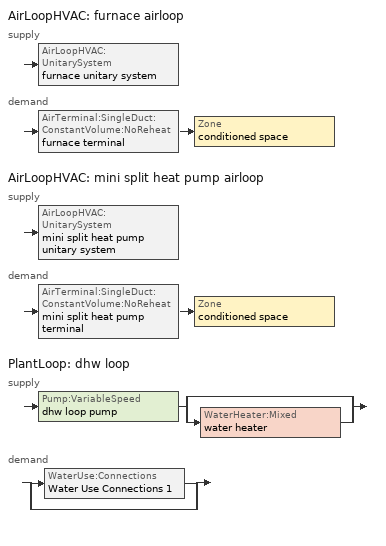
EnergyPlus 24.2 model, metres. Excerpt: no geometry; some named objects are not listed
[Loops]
AirLoopHVAC 'furnace airloop'
 supply: AirLoopHVAC:UnitarySystem 'furnace unitary system'
 demand: AirTerminal:SingleDuct:ConstantVolume:NoReheat 'furnace terminal' > Zone 'conditioned space'
AirLoopHVAC 'mini split heat pump airloop'
 supply: AirLoopHVAC:UnitarySystem 'mini split heat pump unitary system'
 demand: AirTerminal:SingleDuct:ConstantVolume:NoReheat 'mini split heat pump terminal' > Zone 'conditioned space'
PlantLoop 'dhw loop'
 supply: Pump:VariableSpeed 'dhw loop pump' > split
  | bypass
  | WaterHeater:Mixed 'water heater'
 demand: split
  | WaterUse:Connections 'Water Use Connections 1'
  | bypass
[ZoneControl:Thermostat]
conditioned space Thermostat: Zone or ZoneList=conditioned space; Control Type Schedule=conditioned space Thermostat Schedule; Control 1=conditioned space temperature setpoint; Temperature Difference Between Cutout And Setpoint {deltaC}=0
[ThermostatSetpoint:DualSetpoint]
conditioned space temperature setpoint: Heating Setpoint Temperature Schedule=heating setpoint; Cooling Setpoint Temperature Schedule=cooling setpoint
[AirTerminal:SingleDuct:ConstantVolume:NoReheat] Availability Schedule=Always On Discrete
Name | Maximum Air Flow Rate {m3/s}
furnace terminal | 0.420033
mini split heat pump terminal | 0.440327
[Zone equipment]
conditioned space: furnace terminal, mini split heat pump terminal
[AirLoopHVAC] Design Return Air Flow Fraction of Supply Air Flow=1
Name | Design Supply Air Flow Rate {m3/s}
furnace airloop | 0.420033
mini split heat pump airloop | 0.440327
[Sizing:System] Type of Load to Size On=Sensible; Design Outdoor Air Flow Rate {m3/s}=Autosize; Central Heating Maximum System Air Flow Ratio=0.3; Preheat Design Temperature {C}=7; Preheat Design Humidity Ratio {kgWater/kgDryAir}=0.008; Precool Design Temperature {C}=12.8; Precool Design Humidity Ratio {kgWater/kgDryAir}=0.008; Central Cooling Design Supply Air Temperature {C}=12.8; Central Heating Design Supply Air Temperature {C}=16.7; Type of Zone Sum to Use=NonCoincident; 100% Outdoor Air in Cooling=Yes; 100% Outdoor Air in Heating=Yes; Central Cooling Design Supply Air Humidity Ratio {kgWater/kgDryAir}=0.0085; Central Heating Design Supply Air Humidity Ratio {kgWater/kgDryAir}=0.008; Cooling Supply Air Flow Rate Method=DesignDay; Cooling Supply Air Flow Rate {m3/s}=0; Cooling Supply Air Flow Rate Per Floor Area {m3/s-m2}=0.00996765; Cooling Fraction of Autosized Cooling Supply Air Flow Rate=1; Cooling Supply Air Flow Rate Per Unit Cooling Capacity {m3/s-W}=3.94755e-05; Heating Supply Air Flow Rate Method=DesignDay; Heating Supply Air Flow Rate {m3/s}=0; Heating Supply Air Flow Rate Per Floor Area {m3/s-m2}=0.00996765; Heating Fraction of Autosized Heating Supply Air Flow Rate=1; Heating Fraction of Autosized Cooling Supply Air Flow Rate=1; Heating Supply Air Flow Rate Per Unit Heating Capacity {m3/s-W}=3.15882e-05; System Outdoor Air Method=ZoneSum; Zone Maximum Outdoor Air Fraction=1; Cooling Design Capacity Method=CoolingDesignCapacity; Cooling Design Capacity {W}=Autosize; Cooling Design Capacity Per Floor Area {W/m2}=234.7; Fraction of Autosized Cooling Design Capacity=1; Heating Design Capacity Method=HeatingDesignCapacity; Heating Design Capacity {W}=Autosize; Heating Design Capacity Per Floor Area {W/m2}=157; Fraction of Autosized Heating Design Capacity=1; Central Cooling Capacity Control Method=OnOff; Occupant Diversity=Autosize
furnace airloop; mini split heat pump airloop
[AvailabilityManager:Scheduled] Schedule=Always On Discrete
furnace airloop Availability Manager; mini split heat pump airloop Availability Manager
[AirLoopHVAC:UnitarySystem] Control Type=Load; Controlling Zone or Thermostat Location=conditioned space; Dehumidification Control Type=None; Availability Schedule=Always On Discrete; Fan Placement=BlowThrough; DX Heating Coil Sizing Ratio=1; Use DOAS DX Cooling Coil=No; Minimum Supply Air Temperature {C}=2; Latent Load Control=SensibleOnlyLoadControl; Heating Supply Air Flow Rate Method=SupplyAirFlowRate; No Load Supply Air Flow Rate Method=SupplyAirFlowRate; No Load Supply Air Flow Rate {m3/s}=0; No Load Supply Air Flow Rate Control Set To Low Speed=Yes; Maximum Supply Air Temperature {C}=48.8889; Maximum Outdoor Dry-Bulb Temperature for Supplemental Heater Operation {C}=21; Ancillary On-Cycle Electric Power {W}=0; Ancillary Off-Cycle Electric Power {W}=0
Name | Supply Fan | Supply Air Fan Operating Mode Schedule | Heating Coil | Cooling Supply Air Flow Rate Method | Heating Supply Air Flow Rate {m3/s} | Cooling Coil | Cooling Supply Air Flow Rate {m3/s} | Design Specification Multispeed Object
furnace unitary system | furnace supply fan | furnace auto fan schedule | furnace htg coil | None | 0.420033
mini split heat pump unitary system | mini split heat pump supply fan | mini split heat pump auto fan schedule | mini split heat pump htg coil | SupplyAirFlowRate | 0.440327 | mini split heat pump clg coil | 0.440327 | Unitary System Performance Multispeed 1
[Fan:SystemModel] Availability Schedule=Always On Discrete; Speed Control Method=Discrete; Electric Power Minimum Flow Rate Fraction=0.2; Design Pressure Rise {Pa}=500; Motor Efficiency=1; Motor In Air Stream Fraction=1; Design Electric Power Consumption {W}=Autosize; Design Power Sizing Method=PowerPerFlow; Electric Power Per Unit Flow Rate Per Unit Pressure {W/((m3/s)-Pa)}=1.66667; Fan Total Efficiency=0.7; Motor Loss Radiative Fraction=0
Name | Design Maximum Air Flow Rate {m3/s} | Electric Power Per Unit Flow Rate {W/(m3/s)} | Number of Speeds | Speed Flow Fraction 1 | Speed Electric Power Fraction 1 | Speed Flow Fraction 2 | Speed Electric Power Fraction 2 | Speed Flow Fraction 3 | Speed Electric Power Fraction 3 | Speed Flow Fraction 4 | Speed Electric Power Fraction 4
furnace supply fan | 0.420033 | 1059.44 | 1 | 1 | 1
mini split heat pump supply fan | 0.542275 | 148.322 | 4 | 0.20706 | 0.00888 | 0.252 | 0.016 | 0.812 | 0.53539 | 1 | 1
[Coil:Heating:Fuel]
furnace htg coil: Availability Schedule=Always On Discrete; Fuel Type=OtherFuel1; Burner Efficiency=0.5; Nominal Capacity {W}=14137.7; On Cycle Parasitic Electric Load {W}=0; Off Cycle Parasitic Fuel Load {W}=0
[Coil:Heating:DX:MultiSpeed]
mini split heat pump htg coil: Availability Schedule=Always On Discrete; Minimum Outdoor Dry-Bulb Temperature for Compressor Operation {C}=-15; Crankcase Heater Capacity {W}=50; Maximum Outdoor Dry-Bulb Temperature for Crankcase Heater Operation {C}=10; Defrost Energy Input Ratio Function of Temperature Curve=Defrosteir; Maximum Outdoor Dry-Bulb Temperature for Defrost Operation {C}=4.44444; Defrost Strategy=ReverseCycle; Defrost Control=Timed; Defrost Time Period Fraction=0.058333; Resistive Defrost Heater Capacity {W}=AutoSize; Apply Part Load Fraction to Speeds Greater than 1=No; Fuel Type=Electricity; Region number for Calculating HSPF=4; Number of Speeds=2; Speed Gross Rated Heating Capacity 1 {W}=2543.54; Speed Gross Rated Heating COP 1 {W/W}=4.35166; Speed Rated Air Flow Rate 1 {m3/s}=0.136602; Speed Rated Supply Air Fan Power Per Volume Flow Rate 2017 1 {W/(m3/s)}=773.3; Speed Rated Supply Air Fan Power Per Volume Flow Rate 2023 1 {W/(m3/s)}=934.4; Speed Heating Capacity Function of Temperature Curve Name 1=Heat-CAP-fT1; Speed Heating Capacity Function of Flow Fraction Curve Name 1=Heat-CAP-fFF1; Speed Energy Input Ratio Function of Temperature Curve Name 1=Heat-EIR-fT1; Speed Energy Input Ratio Function of Flow Fraction Curve Name 1=Heat-EIR-fFF1; Speed Part Load Fraction Correlation Curve Name 1=Heat-PLF-fPLR1; Speed Rated Waste Heat Fraction of Power Input 1=0.2; Speed Waste Heat Function of Temperature Curve Name 1=ConstantBiquadratic 1; Speed Gross Rated Heating Capacity 2 {W}=10018.1; Speed Gross Rated Heating COP 2 {W/W}=3.02822; Speed Rated Air Flow Rate 2 {m3/s}=0.542073; Speed Rated Supply Air Fan Power Per Volume Flow Rate 2017 2 {W/(m3/s)}=773.3; Speed Rated Supply Air Fan Power Per Volume Flow Rate 2023 2 {W/(m3/s)}=934.4; Speed Heating Capacity Function of Temperature Curve Name 2=Heat-CAP-fT2; Speed Heating Capacity Function of Flow Fraction Curve Name 2=Heat-CAP-fFF2; Speed Energy Input Ratio Function of Temperature Curve Name 2=Heat-EIR-fT2; Speed Energy Input Ratio Function of Flow Fraction Curve Name 2=Heat-EIR-fFF2; Speed Part Load Fraction Correlation Curve Name 2=Heat-PLF-fPLR2; Speed Rated Waste Heat Fraction of Power Input 2=0.2; Speed Waste Heat Function of Temperature Curve Name 2=ConstantBiquadratic 1
[Coil:Cooling:DX:MultiSpeed]
mini split heat pump clg coil: Availability Schedule=Always On Discrete; Condenser Type=AirCooled; Minimum Outdoor Dry-Bulb Temperature for Compressor Operation {C}=-25; Apply Part Load Fraction to Speeds Greater than 1=No; Apply Latent Degradation to Speeds Greater than 1=No; Crankcase Heater Capacity {W}=50; Maximum Outdoor Dry-Bulb Temperature for Crankcase Heater Operation {C}=10; Basin Heater Capacity {W/K}=0; Basin Heater Setpoint Temperature {C}=2; Fuel Type=Electricity; Number of Speeds=2; Speed Gross Rated Total Cooling Capacity 1 {W}=2091.72; Speed Gross Rated Sensible Heat Ratio 1=0.806404; Speed Gross Rated Cooling COP 1 {W/W}=4.0599; Speed Rated Air Flow Rate 1 {m3/s}=0.112242; Speed Rated Evaporator Fan Power Per Volume Flow Rate 2017 1 {W/(m3/s)}=773.3; Speed Rated Evaporator Fan Power Per Volume Flow Rate 2023 1 {W/(m3/s)}=934.4; Speed Total Cooling Capacity Function of Temperature Curve Name 1=Cool-CAP-fT1; Speed Total Cooling Capacity Function of Flow Fraction Curve Name 1=Cool-CAP-fFF1; Speed Energy Input Ratio Function of Temperature Curve Name 1=Cool-EIR-fT1; Speed Energy Input Ratio Function of Flow Fraction Curve Name 1=Cool-EIR-fFF1; Speed Part Load Fraction Correlation Curve Name 1=Cool-PLF-fPLR1; Speed Nominal Time for Condensate Removal to Begin 1 {s}=1000; Speed Ratio of Initial Moisture Evaporation Rate and Steady State Latent Capacity 1=1.5; Speed Maximum Cycling Rate 1 {cycles/hr}=3; Speed Latent Capacity Time Constant 1 {s}=45; Speed Rated Waste Heat Fraction of Power Input 1=0.2; Speed Waste Heat Function of Temperature Curve Name 1=ConstantBiquadratic; Speed Evaporative Condenser Effectiveness 1=0.9; Speed Evaporative Condenser Air Flow Rate 1 {m3/s}=AutoSize; Speed Rated Evaporative Condenser Pump Power Consumption 1 {W}=AutoSize; Speed Gross Rated Total Cooling Capacity 2 {W}=8243.06; Speed Gross Rated Sensible Heat Ratio 2=0.759942; Speed Gross Rated Cooling COP 2 {W/W}=3.02821; Speed Rated Air Flow Rate 2 {m3/s}=0.440163; Speed Rated Evaporator Fan Power Per Volume Flow Rate 2017 2 {W/(m3/s)}=773.3; Speed Rated Evaporator Fan Power Per Volume Flow Rate 2023 2 {W/(m3/s)}=934.4; Speed Total Cooling Capacity Function of Temperature Curve Name 2=Cool-CAP-fT2; Speed Total Cooling Capacity Function of Flow Fraction Curve Name 2=Cool-CAP-fFF2; Speed Energy Input Ratio Function of Temperature Curve Name 2=Cool-EIR-fT2; Speed Energy Input Ratio Function of Flow Fraction Curve Name 2=Cool-EIR-fFF2; Speed Part Load Fraction Correlation Curve Name 2=Cool-PLF-fPLR2; Speed Nominal Time for Condensate Removal to Begin 2 {s}=1000; Speed Ratio of Initial Moisture Evaporation Rate and Steady State Latent Capacity 2=1.5; Speed Maximum Cycling Rate 2 {cycles/hr}=3; Speed Latent Capacity Time Constant 2 {s}=45; Speed Rated Waste Heat Fraction of Power Input 2=0.2; Speed Waste Heat Function of Temperature Curve Name 2=ConstantBiquadratic; Speed Evaporative Condenser Effectiveness 2=0.9; Speed Evaporative Condenser Air Flow Rate 2 {m3/s}=AutoSize; Speed Rated Evaporative Condenser Pump Power Consumption 2 {W}=AutoSize
[UnitarySystemPerformance:Multispeed]
Unitary System Performance Multispeed 1: Number of Speeds for Heating=2; Number of Speeds for Cooling=2; Single Mode Operation=No; No Load Supply Air Flow Rate Ratio=1; Heating Speed Supply Air Flow Ratio 1=0.310345; Cooling Speed Supply Air Flow Ratio 1=0.255; Heating Speed Supply Air Flow Ratio 2=1.23153; Cooling Speed Supply Air Flow Ratio 2=1
[PlantLoop]
dhw loop: Fluid Type=Water; Plant Equipment Operation Scheme=dhw loop Operation Schemes; Maximum Loop Temperature {C}=100; Minimum Loop Temperature {C}=0; Maximum Loop Flow Rate {m3/s}=0.01; Minimum Loop Flow Rate {m3/s}=0; Plant Loop Volume {m3}=0.003; Load Distribution Scheme=Optimal; Plant Loop Demand Calculation Scheme=SingleSetpoint; Common Pipe Simulation=None
[Sizing:Plant]
dhw loop: Loop Type=Heating; Design Loop Exit Temperature {C}=56; Loop Design Temperature Difference {deltaC}=5.55556; Sizing Option=NonCoincident; Zone Timesteps in Averaging Window=1; Coincident Sizing Factor Mode=None
[Pump:VariableSpeed]
dhw loop pump: Design Maximum Flow Rate {m3/s}=0.01; Design Pump Head {Pa}=1; Design Power Consumption {W}=0; Motor Efficiency=0.85; Fraction of Motor Inefficiencies to Fluid Stream=0; Coefficient 1 of the Part Load Performance Curve=0; Coefficient 2 of the Part Load Performance Curve=1; Coefficient 3 of the Part Load Performance Curve=0; Coefficient 4 of the Part Load Performance Curve=0; Design Minimum Flow Rate {m3/s}=0; Pump Control Type=Intermittent; Skin Loss Radiative Fraction=0.5; Design Power Sizing Method=PowerPerFlowPerPressure; Design Electric Power per Unit Flow Rate {W/(m3/s)}=348701.1; Design Shaft Power per Unit Flow Rate per Unit Head {W/((m3/s)-Pa)}=1.28205; Design Minimum Flow Rate Fraction=0
[WaterHeater:Mixed]
water heater: Tank Volume {m3}=0.255856; Setpoint Temperature Schedule=water heater setpoint; Deadband Temperature Difference {deltaC}=2; Maximum Temperature Limit {C}=99; Heater Control Type=Cycle; Heater Maximum Capacity {W}=5500.06; Heater Minimum Capacity {W}=0; Heater Ignition Minimum Flow Rate {m3/s}=0; Heater Ignition Delay {s}=0; Heater Fuel Type=Electricity; Heater Thermal Efficiency=1; Off Cycle Parasitic Fuel Consumption Rate {W}=0; Off Cycle Parasitic Fuel Type=Electricity; Off Cycle Parasitic Heat Fraction to Tank=0; On Cycle Parasitic Fuel Consumption Rate {W}=0; On Cycle Parasitic Fuel Type=Electricity; On Cycle Parasitic Heat Fraction to Tank=0; Ambient Temperature Indicator=Zone; Ambient Temperature Zone=conditioned space; Off Cycle Loss Coefficient to Ambient Temperature {W/K}=2.93714; Off Cycle Loss Fraction to Zone=1; On Cycle Loss Coefficient to Ambient Temperature {W/K}=2.93714; On Cycle Loss Fraction to Zone=1; Use Side Effectiveness=1; Source Side Effectiveness=1; Use Side Design Flow Rate {m3/s}=Autosize; Source Side Design Flow Rate {m3/s}=Autosize; Indirect Water Heating Recovery Time {hr}=1.5; Source Side Flow Control Mode=IndirectHeatPrimarySetpoint
[WaterHeater:Sizing]
water heater: Design Mode=PeakDraw; Time Storage Can Meet Peak Draw {hr}=0.538503; Time for Tank Recovery {hr}=0; Nominal Tank Volume for Autosizing Plant Connections {m3}=1
[SetpointManager:Scheduled]
Setpoint Manager Scheduled 1: Control Variable=Temperature; Schedule=dhw temp
[WaterUse:Connections]
Water Use Connections 1: Drain Water Heat Exchanger Type=None; Drain Water Heat Exchanger Destination=Plant; Water Use Equipment Name 1=dhw fixtures; Water Use Equipment Name 2=dhw distribution waste; Water Use Equipment Name 3=clothes washer; Water Use Equipment Name 4=dishwasher
[WaterUse:Equipment]
Name | Peak Flow Rate {m3/s} | Flow Rate Fraction Schedule | Target Temperature Schedule
dhw fixtures | 4.46098e-06 | dhw fixtures schedule | mixed water temperature schedule
dhw distribution waste | 1.35238e-06 | dhw fixtures schedule | mixed water temperature schedule
clothes washer | 9.69919e-07 | clothes washer schedule
dishwasher | 2.90872e-07 | dishwasher schedule
[PlantEquipmentOperationSchemes]
dhw loop Operation Schemes: Control Scheme Object Type 1=PlantEquipmentOperation:HeatingLoad; Control Scheme Name 1=dhw loop Heating Operation Scheme; Control Scheme Schedule Name 1=Always On Discrete
[PlantEquipmentOperation:HeatingLoad]
dhw loop Heating Operation Scheme: Load Range Lower Limit 1 {W}=0; Load Range Upper Limit 1 {W}=1000000000; Range Equipment List Name 1=dhw loop Heating Equipment List
[PlantEquipmentList]
dhw loop Heating Equipment List: WaterHeater:Mixed, water heater
[EnergyManagementSystem:GlobalVariable]
furnace_airloop_Fan_RTF
infil_program_Qfan
infil_program_Qinf
mini_split_heat_pump_airloop_Fan_RTF
natural_vent_program_Qnv
natural_vent_program_Qwhf
[EnergyManagementSystem:InternalVariable] Internal Data Type=Fan Maximum Mass Flow Rate
Name | Internal Data Index Key
furnace_airloop_max_sup_fan_mfr | furnace supply fan
mini_split_heat_pump_airloop_max_sup_fan_mfr | mini split heat pump supply fan
[EnergyManagementSystem:Sensor]
Name | Output:Variable or Output:Meter Index Key | Output:Variable or Output:Meter
airflow_gain | infil flow | Infiltration Sensible Heat Gain Energy
airflow_gain_1 | natural vent flow | Infiltration Sensible Heat Gain Energy
airflow_gain_2 | whole house fan flow | Infiltration Sensible Heat Gain Energy
airflow_loss | infil flow | Infiltration Sensible Heat Loss Energy
airflow_loss_1 | natural vent flow | Infiltration Sensible Heat Loss Energy
airflow_loss_2 | whole house fan flow | Infiltration Sensible Heat Loss Energy
clg_load_cond |  | Cooling:EnergyTransfer:Zone:CONDITIONED SPACE
clg_sp_s; clg_sp_s_1 | cooling setpoint | Schedule Value
clothes_dryer_exhaust_0_sch_s | clothes dryer exhaust 0 schedule | Schedule Value
conditioned_space_clg_unmet_s | conditioned space | Zone Cooling Setpoint Not Met Time
conditioned_space_htg_unmet_s | conditioned space | Zone Heating Setpoint Not Met Time
cool_season | cooling season schedule | Schedule Value
dhw_loss | water heater | Water Heater Heat Loss Energy
dhw_rtf | water heater | Water Heater Runtime Fraction
fridge_tin_s; tin_s; tin_s_1 | conditioned space | Zone Mean Air Temperature
furnace_airloop_Fan_RTF_s | furnace supply fan | Fan Runtime Fraction
furnace_htg_coil_s | furnace htg coil | Heating Coil Heating Energy
furnace_supply_fan_s | furnace supply fan | Fan Electricity Energy
htg_load_cond |  | Heating:EnergyTransfer:Zone:CONDITIONED SPACE
htg_sp_s; htg_sp_s_1 | heating setpoint | Schedule Value
ig_ee_conv | clothes dryer | Electric Equipment Convective Heating Energy
ig_ee_conv_1 | clothes washer | Electric Equipment Convective Heating Energy
ig_ee_conv_2 | cooking range | Electric Equipment Convective Heating Energy
ig_ee_conv_3 | dishwasher | Electric Equipment Convective Heating Energy
ig_ee_conv_4 | fridge | Electric Equipment Convective Heating Energy
ig_ee_conv_5 | misc plug loads | Electric Equipment Convective Heating Energy
ig_ee_conv_6 | whole house fan | Electric Equipment Convective Heating Energy
ig_ee_rad | clothes dryer | Electric Equipment Radiant Heating Energy
ig_ee_rad_1 | clothes washer | Electric Equipment Radiant Heating Energy
ig_ee_rad_2 | cooking range | Electric Equipment Radiant Heating Energy
ig_ee_rad_3 | dishwasher | Electric Equipment Radiant Heating Energy
ig_ee_rad_4 | fridge | Electric Equipment Radiant Heating Energy
ig_ee_rad_5 | misc plug loads | Electric Equipment Radiant Heating Energy
ig_ee_rad_6 | whole house fan | Electric Equipment Radiant Heating Energy
ig_lgt_conv | interior lighting | Lights Convective Heating Energy
ig_lgt_rad | interior lighting | Lights Radiant Heating Energy
ig_lgt_vis | interior lighting | Lights Visible Radiation Heating Energy
ig_oe_conv | clothes dryer 1 | Other Equipment Convective Heating Energy
ig_oe_conv_1 | cooking range 1 | Other Equipment Convective Heating Energy
ig_oe_conv_2 | general water use latent | Other Equipment Convective Heating Energy
ig_oe_conv_3 | general water use sensible | Other Equipment Convective Heating Energy
ig_oe_conv_4 | water heater energy adjustment1 | Other Equipment Convective Heating Energy
ig_oe_rad | clothes dryer 1 | Other Equipment Radiant Heating Energy
ig_oe_rad_1 | cooking range 1 | Other Equipment Radiant Heating Energy
ig_oe_rad_2 | general water use latent | Other Equipment Radiant Heating Energy
ig_oe_rad_3 | general water use sensible | Other Equipment Radiant Heating Energy
ig_oe_rad_4 | water heater energy adjustment1 | Other Equipment Radiant Heating Energy
ig_ppl_conv | occupants | People Convective Heating Energy
ig_ppl_rad | occupants | People Radiant Heating Energy
im_conv | furniture mass conditioned space 1 | Surface Inside Face Convection Heat Gain Energy
im_conv_1 | partition wall mass | Surface Inside Face Convection Heat Gain Energy
im_ig | furniture mass conditioned space 1 | Surface Inside Face Internal Gains Radiation Heat Gain Energy
im_ig_1 | partition wall mass | Surface Inside Face Internal Gains Radiation Heat Gain Energy
im_lgt | furniture mass conditioned space 1 | Surface Inside Face Lights Radiation Heat Gain Energy
im_lgt_1 | partition wall mass | Surface Inside Face Lights Radiation Heat Gain Energy
im_sol | furniture mass conditioned space 1 | Surface Inside Face Solar Radiation Heat Gain Energy
im_sol_1 | partition wall mass | Surface Inside Face Solar Radiation Heat Gain Energy
im_surf | furniture mass conditioned space 1 | Surface Inside Face Net Surface Thermal Radiation Heat Gain Energy
im_surf_1 | partition wall mass | Surface Inside Face Net Surface Thermal Radiation Heat Gain Energy
mini_split_heat_pump_airloop_Fan_RTF_s | mini split heat pump supply fan | Fan Runtime Fraction Speed 1
mini_split_heat_pump_airloop_Fan_RTF_s_1 | mini split heat pump supply fan | Fan Runtime Fraction Speed 2
mini_split_heat_pump_airloop_Fan_RTF_s_2 | mini split heat pump supply fan | Fan Runtime Fraction Speed 3
mini_split_heat_pump_airloop_Fan_RTF_s_3 | mini split heat pump supply fan | Fan Runtime Fraction Speed 4
mini_split_heat_pump_clg_coil_s | mini split heat pump clg coil | Cooling Coil Total Cooling Energy
mini_split_heat_pump_htg_coil_s | mini split heat pump htg coil | Heating Coil Heating Energy
mini_split_heat_pump_supply_fan_s | mini split heat pump supply fan | Fan Electricity Energy
mv_conv | mech vent house fan | Electric Equipment Convective Heating Energy
mv_conv_1 | mech vent house fan cfis | Electric Equipment Convective Heating Energy
mv_conv_2 | mech vent house fan latent load | Other Equipment Convective Heating Energy
mv_conv_3 | mech vent house fan sensible load | Other Equipment Convective Heating Energy
mv_rad | mech vent house fan | Electric Equipment Radiant Heating Energy
mv_rad_1 | mech vent house fan cfis | Electric Equipment Radiant Heating Energy
mv_rad_2 | mech vent house fan latent load | Other Equipment Radiant Heating Energy
mv_rad_3 | mech vent house fan sensible load | Other Equipment Radiant Heating Energy
natural_vent_s | natural vent schedule | Schedule Value
out_pb_s |  | Site Outdoor Air Barometric Pressure
out_wt_s |  | Site Outdoor Air Humidity Ratio
site_vw_s |  | Site Wind Speed
ss_back_out | Window1 | Surface Window Shortwave from Zone Back Out Window Heat Transfer Rate
ss_back_out_1 | Window10 | Surface Window Shortwave from Zone Back Out Window Heat Transfer Rate
ss_back_out_10 | Window7 | Surface Window Shortwave from Zone Back Out Window Heat Transfer Rate
ss_back_out_11 | Window8 | Surface Window Shortwave from Zone Back Out Window Heat Transfer Rate
ss_back_out_12 | Window9 | Surface Window Shortwave from Zone Back Out Window Heat Transfer Rate
ss_back_out_2 | Window12 | Surface Window Shortwave from Zone Back Out Window Heat Transfer Rate
ss_back_out_3 | Window13 | Surface Window Shortwave from Zone Back Out Window Heat Transfer Rate
ss_back_out_4 | Window14 | Surface Window Shortwave from Zone Back Out Window Heat Transfer Rate
ss_back_out_5 | Window15 | Surface Window Shortwave from Zone Back Out Window Heat Transfer Rate
ss_back_out_6 | Window2 | Surface Window Shortwave from Zone Back Out Window Heat Transfer Rate
ss_back_out_7 | Window3 | Surface Window Shortwave from Zone Back Out Window Heat Transfer Rate
ss_back_out_8 | Window4 | Surface Window Shortwave from Zone Back Out Window Heat Transfer Rate
ss_back_out_9 | Window6 | Surface Window Shortwave from Zone Back Out Window Heat Transfer Rate
ss_conv | Door1 | Surface Inside Face Convection Heat Gain Energy
ss_conv_1 | Door2 | Surface Inside Face Convection Heat Gain Energy
ss_conv_10 | Window4 | Surface Inside Face Convection Heat Gain Energy
ss_conv_11 | Window6 | Surface Inside Face Convection Heat Gain Energy
ss_conv_12 | Window7 | Surface Inside Face Convection Heat Gain Energy
ss_conv_13 | Window8 | Surface Inside Face Convection Heat Gain Energy
ss_conv_14 | Window9 | Surface Inside Face Convection Heat Gain Energy
ss_conv_2 | Window1 | Surface Inside Face Convection Heat Gain Energy
ss_conv_3 | Window10 | Surface Inside Face Convection Heat Gain Energy
ss_conv_4 | Window12 | Surface Inside Face Convection Heat Gain Energy
ss_conv_5 | Window13 | Surface Inside Face Convection Heat Gain Energy
ss_conv_6 | Window14 | Surface Inside Face Convection Heat Gain Energy
ss_conv_7 | Window15 | Surface Inside Face Convection Heat Gain Energy
ss_conv_8 | Window2 | Surface Inside Face Convection Heat Gain Energy
ss_conv_9 | Window3 | Surface Inside Face Convection Heat Gain Energy
ss_ig | Door1 | Surface Inside Face Internal Gains Radiation Heat Gain Energy
ss_ig_1 | Door2 | Surface Inside Face Internal Gains Radiation Heat Gain Energy
ss_ig_10 | Window4 | Surface Inside Face Internal Gains Radiation Heat Gain Energy
ss_ig_11 | Window6 | Surface Inside Face Internal Gains Radiation Heat Gain Energy
ss_ig_12 | Window7 | Surface Inside Face Internal Gains Radiation Heat Gain Energy
ss_ig_13 | Window8 | Surface Inside Face Internal Gains Radiation Heat Gain Energy
ss_ig_14 | Window9 | Surface Inside Face Internal Gains Radiation Heat Gain Energy
ss_ig_2 | Window1 | Surface Inside Face Internal Gains Radiation Heat Gain Energy
ss_ig_3 | Window10 | Surface Inside Face Internal Gains Radiation Heat Gain Energy
ss_ig_4 | Window12 | Surface Inside Face Internal Gains Radiation Heat Gain Energy
ss_ig_5 | Window13 | Surface Inside Face Internal Gains Radiation Heat Gain Energy
ss_ig_6 | Window14 | Surface Inside Face Internal Gains Radiation Heat Gain Energy
ss_ig_7 | Window15 | Surface Inside Face Internal Gains Radiation Heat Gain Energy
ss_ig_8 | Window2 | Surface Inside Face Internal Gains Radiation Heat Gain Energy
ss_ig_9 | Window3 | Surface Inside Face Internal Gains Radiation Heat Gain Energy
ss_lgt | Door1 | Surface Inside Face Lights Radiation Heat Gain Energy
ss_lgt_1 | Door2 | Surface Inside Face Lights Radiation Heat Gain Energy
ss_sol | Door1 | Surface Inside Face Solar Radiation Heat Gain Energy
ss_sol_1 | Door2 | Surface Inside Face Solar Radiation Heat Gain Energy
ss_surf | Door1 | Surface Inside Face Net Surface Thermal Radiation Heat Gain Energy
ss_surf_1 | Door2 | Surface Inside Face Net Surface Thermal Radiation Heat Gain Energy
ss_surf_10 | Window4 | Surface Inside Face Net Surface Thermal Radiation Heat Gain Energy
ss_surf_11 | Window6 | Surface Inside Face Net Surface Thermal Radiation Heat Gain Energy
ss_surf_12 | Window7 | Surface Inside Face Net Surface Thermal Radiation Heat Gain Energy
ss_surf_13 | Window8 | Surface Inside Face Net Surface Thermal Radiation Heat Gain Energy
ss_surf_14 | Window9 | Surface Inside Face Net Surface Thermal Radiation Heat Gain Energy
ss_surf_2 | Window1 | Surface Inside Face Net Surface Thermal Radiation Heat Gain Energy
ss_surf_3 | Window10 | Surface Inside Face Net Surface Thermal Radiation Heat Gain Energy
ss_surf_4 | Window12 | Surface Inside Face Net Surface Thermal Radiation Heat Gain Energy
ss_surf_5 | Window13 | Surface Inside Face Net Surface Thermal Radiation Heat Gain Energy
ss_surf_6 | Window14 | Surface Inside Face Net Surface Thermal Radiation Heat Gain Energy
ss_surf_7 | Window15 | Surface Inside Face Net Surface Thermal Radiation Heat Gain Energy
ss_surf_8 | Window2 | Surface Inside Face Net Surface Thermal Radiation Heat Gain Energy
ss_surf_9 | Window3 | Surface Inside Face Net Surface Thermal Radiation Heat Gain Energy
ss_trans_in | Window1 | Surface Window Transmitted Solar Radiation Rate
ss_trans_in_1 | Window10 | Surface Window Transmitted Solar Radiation Rate
ss_trans_in_10 | Window7 | Surface Window Transmitted Solar Radiation Rate
ss_trans_in_11 | Window8 | Surface Window Transmitted Solar Radiation Rate
ss_trans_in_12 | Window9 | Surface Window Transmitted Solar Radiation Rate
ss_trans_in_2 | Window12 | Surface Window Transmitted Solar Radiation Rate
ss_trans_in_3 | Window13 | Surface Window Transmitted Solar Radiation Rate
ss_trans_in_4 | Window14 | Surface Window Transmitted Solar Radiation Rate
ss_trans_in_5 | Window15 | Surface Window Transmitted Solar Radiation Rate
ss_trans_in_6 | Window2 | Surface Window Transmitted Solar Radiation Rate
ss_trans_in_7 | Window3 | Surface Window Transmitted Solar Radiation Rate
ss_trans_in_8 | Window4 | Surface Window Transmitted Solar Radiation Rate
ss_trans_in_9 | Window6 | Surface Window Transmitted Solar Radiation Rate
ss_trans_out | Window1 | Surface Inside Face Initial Transmitted Diffuse Transmitted Out Window Solar Radiation Rate
ss_trans_out_1 | Window10 | Surface Inside Face Initial Transmitted Diffuse Transmitted Out Window Solar Radiation Rate
ss_trans_out_10 | Window7 | Surface Inside Face Initial Transmitted Diffuse Transmitted Out Window Solar Radiation Rate
ss_trans_out_11 | Window8 | Surface Inside Face Initial Transmitted Diffuse Transmitted Out Window Solar Radiation Rate
ss_trans_out_12 | Window9 | Surface Inside Face Initial Transmitted Diffuse Transmitted Out Window Solar Radiation Rate
ss_trans_out_2 | Window12 | Surface Inside Face Initial Transmitted Diffuse Transmitted Out Window Solar Radiation Rate
ss_trans_out_3 | Window13 | Surface Inside Face Initial Transmitted Diffuse Transmitted Out Window Solar Radiation Rate
ss_trans_out_4 | Window14 | Surface Inside Face Initial Transmitted Diffuse Transmitted Out Window Solar Radiation Rate
ss_trans_out_5 | Window15 | Surface Inside Face Initial Transmitted Diffuse Transmitted Out Window Solar Radiation Rate
ss_trans_out_6 | Window2 | Surface Inside Face Initial Transmitted Diffuse Transmitted Out Window Solar Radiation Rate
ss_trans_out_7 | Window3 | Surface Inside Face Initial Transmitted Diffuse Transmitted Out Window Solar Radiation Rate
ss_trans_out_8 | Window4 | Surface Inside Face Initial Transmitted Diffuse Transmitted Out Window Solar Radiation Rate
ss_trans_out_9 | Window6 | Surface Inside Face Initial Transmitted Diffuse Transmitted Out Window Solar Radiation Rate
s_conv | Floor1 | Surface Inside Face Convection Heat Gain Energy
s_conv_1 | Floor2 | Surface Inside Face Convection Heat Gain Energy
s_conv_10 | RimJoist2:180 | Surface Inside Face Convection Heat Gain Energy
s_conv_11 | RimJoist2:270 | Surface Inside Face Convection Heat Gain Energy
s_conv_12 | RimJoist2:90 | Surface Inside Face Convection Heat Gain Energy
s_conv_13 | Slab1 | Surface Inside Face Convection Heat Gain Energy
s_conv_14 | Wall1:0 | Surface Inside Face Convection Heat Gain Energy
s_conv_15 | Wall1:180 | Surface Inside Face Convection Heat Gain Energy
s_conv_16 | Wall1:270 | Surface Inside Face Convection Heat Gain Energy
s_conv_17 | Wall1:90 | Surface Inside Face Convection Heat Gain Energy
s_conv_18 | Wall2:0 | Surface Inside Face Convection Heat Gain Energy
s_conv_19 | Wall2:180 | Surface Inside Face Convection Heat Gain Energy
s_conv_2 | FoundationWall1 | Surface Inside Face Convection Heat Gain Energy
s_conv_20 | Wall2:270 | Surface Inside Face Convection Heat Gain Energy
s_conv_21 | Wall2:90 | Surface Inside Face Convection Heat Gain Energy
s_conv_3 | inferred conditioned ceiling | Surface Inside Face Convection Heat Gain Energy
s_conv_4 | inferred conditioned floor | Surface Inside Face Convection Heat Gain Energy
s_conv_5 | RimJoist1:0 | Surface Inside Face Convection Heat Gain Energy
s_conv_6 | RimJoist1:180 | Surface Inside Face Convection Heat Gain Energy
s_conv_7 | RimJoist1:270 | Surface Inside Face Convection Heat Gain Energy
s_conv_8 | RimJoist1:90 | Surface Inside Face Convection Heat Gain Energy
s_conv_9 | RimJoist2:0 | Surface Inside Face Convection Heat Gain Energy
s_ig | Floor1 | Surface Inside Face Internal Gains Radiation Heat Gain Energy
s_ig_1 | Floor2 | Surface Inside Face Internal Gains Radiation Heat Gain Energy
s_ig_10 | RimJoist2:180 | Surface Inside Face Internal Gains Radiation Heat Gain Energy
s_ig_11 | RimJoist2:270 | Surface Inside Face Internal Gains Radiation Heat Gain Energy
s_ig_12 | RimJoist2:90 | Surface Inside Face Internal Gains Radiation Heat Gain Energy
s_ig_13 | Slab1 | Surface Inside Face Internal Gains Radiation Heat Gain Energy
s_ig_14 | Wall1:0 | Surface Inside Face Internal Gains Radiation Heat Gain Energy
s_ig_15 | Wall1:180 | Surface Inside Face Internal Gains Radiation Heat Gain Energy
s_ig_16 | Wall1:270 | Surface Inside Face Internal Gains Radiation Heat Gain Energy
s_ig_17 | Wall1:90 | Surface Inside Face Internal Gains Radiation Heat Gain Energy
s_ig_18 | Wall2:0 | Surface Inside Face Internal Gains Radiation Heat Gain Energy
s_ig_19 | Wall2:180 | Surface Inside Face Internal Gains Radiation Heat Gain Energy
s_ig_2 | FoundationWall1 | Surface Inside Face Internal Gains Radiation Heat Gain Energy
s_ig_20 | Wall2:270 | Surface Inside Face Internal Gains Radiation Heat Gain Energy
s_ig_21 | Wall2:90 | Surface Inside Face Internal Gains Radiation Heat Gain Energy
s_ig_3 | inferred conditioned ceiling | Surface Inside Face Internal Gains Radiation Heat Gain Energy
s_ig_4 | inferred conditioned floor | Surface Inside Face Internal Gains Radiation Heat Gain Energy
s_ig_5 | RimJoist1:0 | Surface Inside Face Internal Gains Radiation Heat Gain Energy
s_ig_6 | RimJoist1:180 | Surface Inside Face Internal Gains Radiation Heat Gain Energy
s_ig_7 | RimJoist1:270 | Surface Inside Face Internal Gains Radiation Heat Gain Energy
s_ig_8 | RimJoist1:90 | Surface Inside Face Internal Gains Radiation Heat Gain Energy
s_ig_9 | RimJoist2:0 | Surface Inside Face Internal Gains Radiation Heat Gain Energy
s_lgt | Floor1 | Surface Inside Face Lights Radiation Heat Gain Energy
s_lgt_1 | Floor2 | Surface Inside Face Lights Radiation Heat Gain Energy
s_lgt_10 | RimJoist2:180 | Surface Inside Face Lights Radiation Heat Gain Energy
s_lgt_11 | RimJoist2:270 | Surface Inside Face Lights Radiation Heat Gain Energy
s_lgt_12 | RimJoist2:90 | Surface Inside Face Lights Radiation Heat Gain Energy
s_lgt_13 | Slab1 | Surface Inside Face Lights Radiation Heat Gain Energy
s_lgt_14 | Wall1:0 | Surface Inside Face Lights Radiation Heat Gain Energy
s_lgt_15 | Wall1:180 | Surface Inside Face Lights Radiation Heat Gain Energy
s_lgt_16 | Wall1:270 | Surface Inside Face Lights Radiation Heat Gain Energy
s_lgt_17 | Wall1:90 | Surface Inside Face Lights Radiation Heat Gain Energy
s_lgt_18 | Wall2:0 | Surface Inside Face Lights Radiation Heat Gain Energy
s_lgt_19 | Wall2:180 | Surface Inside Face Lights Radiation Heat Gain Energy
s_lgt_2 | FoundationWall1 | Surface Inside Face Lights Radiation Heat Gain Energy
s_lgt_20 | Wall2:270 | Surface Inside Face Lights Radiation Heat Gain Energy
s_lgt_21 | Wall2:90 | Surface Inside Face Lights Radiation Heat Gain Energy
s_lgt_3 | inferred conditioned ceiling | Surface Inside Face Lights Radiation Heat Gain Energy
s_lgt_4 | inferred conditioned floor | Surface Inside Face Lights Radiation Heat Gain Energy
s_lgt_5 | RimJoist1:0 | Surface Inside Face Lights Radiation Heat Gain Energy
s_lgt_6 | RimJoist1:180 | Surface Inside Face Lights Radiation Heat Gain Energy
s_lgt_7 | RimJoist1:270 | Surface Inside Face Lights Radiation Heat Gain Energy
s_lgt_8 | RimJoist1:90 | Surface Inside Face Lights Radiation Heat Gain Energy
s_lgt_9 | RimJoist2:0 | Surface Inside Face Lights Radiation Heat Gain Energy
s_sol | Floor1 | Surface Inside Face Solar Radiation Heat Gain Energy
s_sol_1 | Floor2 | Surface Inside Face Solar Radiation Heat Gain Energy
s_sol_10 | RimJoist2:180 | Surface Inside Face Solar Radiation Heat Gain Energy
s_sol_11 | RimJoist2:270 | Surface Inside Face Solar Radiation Heat Gain Energy
s_sol_12 | RimJoist2:90 | Surface Inside Face Solar Radiation Heat Gain Energy
s_sol_13 | Slab1 | Surface Inside Face Solar Radiation Heat Gain Energy
s_sol_14 | Wall1:0 | Surface Inside Face Solar Radiation Heat Gain Energy
s_sol_15 | Wall1:180 | Surface Inside Face Solar Radiation Heat Gain Energy
s_sol_16 | Wall1:270 | Surface Inside Face Solar Radiation Heat Gain Energy
s_sol_17 | Wall1:90 | Surface Inside Face Solar Radiation Heat Gain Energy
s_sol_18 | Wall2:0 | Surface Inside Face Solar Radiation Heat Gain Energy
s_sol_19 | Wall2:180 | Surface Inside Face Solar Radiation Heat Gain Energy
s_sol_2 | FoundationWall1 | Surface Inside Face Solar Radiation Heat Gain Energy
s_sol_20 | Wall2:270 | Surface Inside Face Solar Radiation Heat Gain Energy
s_sol_21 | Wall2:90 | Surface Inside Face Solar Radiation Heat Gain Energy
s_sol_3 | inferred conditioned ceiling | Surface Inside Face Solar Radiation Heat Gain Energy
s_sol_4 | inferred conditioned floor | Surface Inside Face Solar Radiation Heat Gain Energy
s_sol_5 | RimJoist1:0 | Surface Inside Face Solar Radiation Heat Gain Energy
s_sol_6 | RimJoist1:180 | Surface Inside Face Solar Radiation Heat Gain Energy
s_sol_7 | RimJoist1:270 | Surface Inside Face Solar Radiation Heat Gain Energy
s_sol_8 | RimJoist1:90 | Surface Inside Face Solar Radiation Heat Gain Energy
s_sol_9 | RimJoist2:0 | Surface Inside Face Solar Radiation Heat Gain Energy
s_surf | Floor1 | Surface Inside Face Net Surface Thermal Radiation Heat Gain Energy
s_surf_1 | Floor2 | Surface Inside Face Net Surface Thermal Radiation Heat Gain Energy
s_surf_10 | RimJoist2:180 | Surface Inside Face Net Surface Thermal Radiation Heat Gain Energy
s_surf_11 | RimJoist2:270 | Surface Inside Face Net Surface Thermal Radiation Heat Gain Energy
s_surf_12 | RimJoist2:90 | Surface Inside Face Net Surface Thermal Radiation Heat Gain Energy
s_surf_13 | Slab1 | Surface Inside Face Net Surface Thermal Radiation Heat Gain Energy
s_surf_14 | Wall1:0 | Surface Inside Face Net Surface Thermal Radiation Heat Gain Energy
s_surf_15 | Wall1:180 | Surface Inside Face Net Surface Thermal Radiation Heat Gain Energy
s_surf_16 | Wall1:270 | Surface Inside Face Net Surface Thermal Radiation Heat Gain Energy
s_surf_17 | Wall1:90 | Surface Inside Face Net Surface Thermal Radiation Heat Gain Energy
s_surf_18 | Wall2:0 | Surface Inside Face Net Surface Thermal Radiation Heat Gain Energy
s_surf_19 | Wall2:180 | Surface Inside Face Net Surface Thermal Radiation Heat Gain Energy
s_surf_2 | FoundationWall1 | Surface Inside Face Net Surface Thermal Radiation Heat Gain Energy
s_surf_20 | Wall2:270 | Surface Inside Face Net Surface Thermal Radiation Heat Gain Energy
s_surf_21 | Wall2:90 | Surface Inside Face Net Surface Thermal Radiation Heat Gain Energy
s_surf_3 | inferred conditioned ceiling | Surface Inside Face Net Surface Thermal Radiation Heat Gain Energy
s_surf_4 | inferred conditioned floor | Surface Inside Face Net Surface Thermal Radiation Heat Gain Energy
s_surf_5 | RimJoist1:0 | Surface Inside Face Net Surface Thermal Radiation Heat Gain Energy
s_surf_6 | RimJoist1:180 | Surface Inside Face Net Surface Thermal Radiation Heat Gain Energy
s_surf_7 | RimJoist1:270 | Surface Inside Face Net Surface Thermal Radiation Heat Gain Energy
s_surf_8 | RimJoist1:90 | Surface Inside Face Net Surface Thermal Radiation Heat Gain Energy
s_surf_9 | RimJoist2:0 | Surface Inside Face Net Surface Thermal Radiation Heat Gain Energy
tout_db; tout_db_1 | Environment | Site Outdoor Air Drybulb Temperature
tout_s | conditioned space | Zone Outdoor Air Drybulb Temperature
water_heater_energy | water heater | Water Heater Electricity Rate
water_heater_off_cycle_parasitic | water heater | Water Heater Off Cycle Parasitic Electricity Rate
water_heater_on_cycle_parasitic | water heater | Water Heater On Cycle Parasitic Electricity Rate
win_s | conditioned space | Zone Air Humidity Ratio
[EnergyManagementSystem:Actuator]
Name | Actuated Component Unique | Actuated Component Type | Actuated Component Control Type
fridge_schedule_act | fridge schedule | Schedule:Constant | Schedule Value
infil_flow_act | infil flow | Zone Infiltration | Air Exchange Flow Rate
mech_vent_house_fan_cfis_act | mech vent house fan cfis | ElectricEquipment | Electricity Rate
mech_vent_house_fan_latent_load_act | mech vent house fan latent load | OtherEquipment | Power Level
mech_vent_house_fan_sensible_load_act | mech vent house fan sensible load | OtherEquipment | Power Level
mini_split_heat_pump_supply_fan_pressure_rise_act | mini split heat pump supply fan | Fan | Fan Pressure Rise
mini_split_heat_pump_supply_fan_total_efficiency_act | mini split heat pump supply fan | Fan | Fan Total Efficiency
natural_vent_flow_act | natural vent flow | Zone Infiltration | Air Exchange Flow Rate
Sequential_Fraction_Schedule_act | Sequential Fraction Schedule | Schedule:Constant | Schedule Value
water_heater_ec_adj_act | water heater energy adjustment1 | OtherEquipment | Power Level
whole_house_fan_act | whole house fan | ElectricEquipment | Electricity Rate
whole_house_fan_flow_act | whole house fan flow | Zone Infiltration | Air Exchange Flow Rate
whole_house_fan_mix_act | whole house fan mix | ZoneMixing | Air Exchange Flow Rate
[EnergyManagementSystem:Program]
fridge_schedule_program: Set Tin = fridge_tin_s*(9.0/5.0)+32.0; Set fridge_schedule_act = 0; If (Hour == 0); Set fridge_schedule_act = (-0.487+0.019*Tin); ElseIf (Hour == 1); Set fridge_schedule_act = (-0.34+0.016*Tin); ElseIf (Hour == 2); Set fridge_schedule_act = (-0.37+0.017*Tin); ElseIf (Hour == 3); Set fridge_schedule_act = (-0.361+0.016*Tin); ElseIf (Hour == 4); Set fridge_schedule_act = (-0.515+0.018*Tin); ElseIf (Hour == 5); Set fridge_schedule_act = (-0.684+0.021*Tin); ElseIf (Hour == 6); Set fridge_schedule_act = (-0.471+0.019*Tin); ElseIf (Hour == 7); Set fridge_schedule_act = (-0.159+0.015*Tin); ElseIf (Hour == 8); Set fridge_schedule_act = (-0.079+0.015*Tin); ElseIf (Hour == 9); Set fridge_schedule_act = (-0.417+0.019*Tin); ElseIf (Hour == 10); Set fridge_schedule_act = (-0.411+0.018*Tin); ElseIf (Hour == 11); Set fridge_schedule_act = (-0.386+0.018*Tin); ElseIf (Hour == 12); Set fridge_schedule_act = (-0.24+0.016*Tin); ElseIf (Hour == 13); Set fridge_schedule_act = (-0.314+0.017*Tin); ElseIf (Hour == 14); Set fridge_schedule_act = (-0.16+0.015*Tin); ElseIf (Hour == 15); Set fridge_schedule_act = (-0.121+0.015*Tin); ElseIf (Hour == 16); Set fridge_schedule_act = (-0.469+0.02*Tin); ElseIf (Hour == 17); Set fridge_schedule_act = (-0.412+0.02*Tin); ElseIf (Hour == 18); Set fridge_schedule_act = (-0.091+0.017*Tin); ElseIf (Hour == 19); Set fridge_schedule_act = (0.077+0.014*Tin); ElseIf (Hour == 20); Set fridge_schedule_act = (-0.118+0.016*Tin); ElseIf (Hour == 21); Set fridge_schedule_act = (-0.247+0.017*Tin); ElseIf (Hour == 22); Set fridge_schedule_act = (-0.445+0.019*Tin); ElseIf (Hour == 23); Set fridge_schedule_act = (-0.544+0.02*Tin); EndIf
furnace_supply_fan_disaggregate_program: Set furnace_supply_fan_backup_htg = 0; If furnace_htg_coil_s > 0; Set furnace_supply_fan_backup_htg = furnace_supply_fan_s; EndIf
infil_program: Set p_m = 0.14; Set p_s = 0.22; Set s_m = 270; Set s_s = 370; Set z_m = 9.99744; Set z_s = 3.3675393651973886; Set f_t = (((s_m/z_m)^p_m)*((z_s/s_s)^p_s)); Set Tdiff = tin_s-tout_s; Set dT = @Abs Tdiff; Set c = 0.0742; Set Cs = 0.0814; Set Cw = 0.1502; Set n = 0.65; Set sft = (f_t*0.54); Set temp1 = ((c*Cw)*((sft*site_vw_s)^(2*n)))^2; Set Qinf = (((c*Cs*(dT^n))^2)+temp1)^0.5; Set Qinf = (@Max Qinf 0); Set mech_vent_house_fan_sensible_load_act = 0.0; Set mech_vent_house_fan_latent_load_act = 0.0; Set OASupInPb = out_pb_s; Set OASupInTemp = tout_s; Set OASupInW = out_wt_s; Set OASupRho = (@RhoAirFnPbTdbW OASupInPb OASupInTemp OASupInW); Set OASupCp = (@CpAirFnW OASupInW); Set OASupInEnth = (@HFnTdbW OASupInTemp OASupInW); Set ZoneTemp = tin_s; Set ZoneW = win_s; Set ZoneCp = (@CpAirFnW ZoneW); Set ZoneAirEnth = (@HFnTdbW ZoneTemp ZoneW); Set mech_vent_house_fan_cfis_act = 0.0; Set QWHV_cfis_sup = 0.0; Set QWHV_cfis_suppl_sup = 0.0; Set QWHV_cfis_suppl_exh = 0.0; Set Qrange = 0; Set Qbath = 0; Set Qdryer = 0; Set Qdryer = Qdryer + 0.00308 * clothes_dryer_exhaust_0_sch_s; Set QWHV_sup = 0.0; Set QWHV_exh = 0.0; Set Qsupply = QWHV_sup + QWHV_cfis_sup + QWHV_cfis_suppl_sup; Set Qexhaust = Qrange + Qbath + Qdryer + QWHV_exh + QWHV_cfis_suppl_exh; Set Qfan = (@Max Qexhaust Qsupply); Set Qducts = 0; If Qducts < 0; Set Qsupply = Qsupply - Qducts; Else; Set Qexhaust = Qexhaust + Qducts; EndIf; Set Qfan_with_ducts = (@Max Qexhaust Qsupply); Set Qimb = (@Abs (Qsupply - Qexhaust)); If Qinf + Qimb > 0; Set Qtot = Qfan_with_ducts + (Qinf^2) / (Qinf + Qimb); Else; Set Qtot = Qfan_with_ducts; EndIf; Set Qinf_adj = Qtot - Qfan; Set infil_flow_act = Qinf_adj; Set infil_program_Qinf = Qinf_adj; Set infil_program_Qfan = Qfan; Set Qload = Qfan; Set Effectiveness_Sens = 0.0; Set Effectiveness_Lat = 0.0; Set Fan_MFR = Qload * OASupRho; Set ZoneInEnth = OASupInEnth; Set ZoneInTemp = OASupInTemp; Set FanTotalToCond = Fan_MFR * (ZoneInEnth - ZoneAirEnth); Set FanSensToCond = Fan_MFR * ZoneCp * (ZoneInTemp - ZoneTemp); Set FanLatToCond = FanTotalToCond - FanSensToCond; Set mech_vent_house_fan_sensible_load_act = mech_vent_house_fan_sensible_load_act + FanSensToCond; Set mech_vent_house_fan_latent_load_act = mech_vent_house_fan_latent_load_act + FanLatToCond
mini_split_heat_pump_supply_fan_disaggregate_program: Set mini_split_heat_pump_supply_fan_clg = 0; Set mini_split_heat_pump_supply_fan_primary_htg = 0; If mini_split_heat_pump_clg_coil_s > 0; Set mini_split_heat_pump_supply_fan_clg = mini_split_heat_pump_supply_fan_s; Else; Set mini_split_heat_pump_supply_fan_primary_htg = mini_split_heat_pump_supply_fan_s; EndIf
mini_split_heat_pump_supply_fan_power_program: If tout_db_1 < -15.0; Set mini_split_heat_pump_supply_fan_pressure_rise_act = 0; Set mini_split_heat_pump_supply_fan_total_efficiency_act = 1; Else; Set mini_split_heat_pump_supply_fan_pressure_rise_act = NULL; Set mini_split_heat_pump_supply_fan_total_efficiency_act = NULL; EndIf
natural_vent_program: Set Tin = tin_s; Set Tout = tout_s; Set Wout = out_wt_s; Set Pbar = out_pb_s; Set Phiout = (@RhFnTdbWPb Tout Wout Pbar); Set MaxHR = 0.0115; Set Tnvsp = (htg_sp_s + clg_sp_s) / 2; Set NVavail = natural_vent_s; Set ClgSsnAvail = cool_season; Set Qnv = 0; Set Qwhf = 0; Set whole_house_fan_mix_act = 0; Set whole_house_fan_act = 0; If ((Wout < MaxHR) && (Tin > Tout) && (Tin > Tnvsp) && (ClgSsnAvail > 0)); Set WHF_Flow = 0; Set Adj = (Tin-Tnvsp)/(Tin-Tout); Set Adj = (@Min Adj 1); Set Adj = (@Max Adj 0); If (WHF_Flow > 0); Set Qwhf = WHF_Flow*Adj; Set whole_house_fan_mix_act = WHF_Flow*Adj; Set WHF_W = 0; Set whole_house_fan_act = WHF_W*Adj; ElseIf (NVavail > 0); Set NVArea = 0.0; Set Cs = 0.0001238599312891875; Set Cw = 2.6053228158946417e-05; Set Tdiff = Tin-Tout; Set dT = (@Abs Tdiff); Set Vwind = site_vw_s; Set SGNV = NVArea*Adj*((((Cs*dT)+(Cw*(Vwind^2)))^0.5)/1000); Set MaxNV = 2.4794451118095364; Set Qnv = (@Min SGNV MaxNV); EndIf; EndIf; Set natural_vent_flow_act = Qnv; Set whole_house_fan_flow_act = Qwhf; Set natural_vent_program_Qnv = Qnv; Set natural_vent_program_Qwhf = Qwhf
Sequential_Fraction_Schedule_program: If tout_db > -15.0; Set Sequential_Fraction_Schedule_act = 0; Else; Set Sequential_Fraction_Schedule_act = NULL; EndIf
total_airflows_program: Set total_infil_flow_rate = 0; Set total_mechvent_flow_rate = 0; Set total_natvent_flow_rate = 0; Set total_whf_flow_rate = 0; Set total_infil_flow_rate = total_infil_flow_rate + (infil_program_Qinf * 1); Set total_mechvent_flow_rate = total_mechvent_flow_rate + (infil_program_Qfan * 1); Set total_natvent_flow_rate = total_natvent_flow_rate + (natural_vent_program_Qnv * 1); Set total_whf_flow_rate = total_whf_flow_rate + (natural_vent_program_Qwhf * 1)
[Schedule:Constant]
Name | Hourly Value
Always On Discrete | 1
dhw temp; water heater setpoint | 56
furnace auto fan schedule; mini split heat pump auto fan schedule | 0
mixed water temperature schedule | 40.5556
[Schedule:Day:Interval]
clothes washer schedule day: No, 01:00, 0.104651, 02:00, 0.0813953, 04:00, 0.0465116, 05:00, 0.0813953, 06:00, 0.127907, 07:00, 0.255814, 08:00, 0.569767, 09:00, 0.848837, 10:00, 1, 11:00, 0.976744, 12:00, 0.872093, 13:00, 0.77907, 14:00, 0.697674, 15:00, 0.569767, 16:00, 0.593023, 17:00, 0.581395, 21:00, 0.569767, 22:00, 0.546512, 23:00, 0.372093, 24:00, 0.197674
clothes washer schedule default day; dishwasher schedule default day; heating setpoint default day; cooling setpoint default day; dhw fixtures schedule default day: No, 24:00, 0
dishwasher schedule day: No, 01:00, 0.135135, 02:00, 0.0630631, 03:00, 0.045045, 05:00, 0.027027, 06:00, 0.0900901, 07:00, 0.18018, 08:00, 0.279279, 09:00, 0.522523, 10:00, 0.585586, 11:00, 0.504505, 12:00, 0.432432, 13:00, 0.378378, 14:00, 0.414414, 15:00, 0.324324, 17:00, 0.342342, 18:00, 0.441441, 19:00, 0.783784, 20:00, 1, 21:00, 0.810811, 22:00, 0.603604, 23:00, 0.396396, 24:00, 0.279279
heating setpoint day: No, 07:00, 18, 23:00, 21, 24:00, 18
cooling setpoint day: No, 24:00, 25
dhw fixtures schedule day: No, 01:00, 0.139535, 02:00, 0.0697674, 03:00, 0.0465116, 04:00, 0.0581395, 05:00, 0.116279, 06:00, 0.395349, 07:00, 0.906977, 08:00, 1, 09:00, 0.930233, 10:00, 0.77907, 11:00, 0.651163, 12:00, 0.546512, 13:00, 0.465116, 14:00, 0.406977, 15:00, 0.383721, 16:00, 0.360465, 17:00, 0.44186, 18:00, 0.593023, 20:00, 0.697674, 21:00, 0.639535, 22:00, 0.55814, 23:00, 0.44186, 24:00, 0.302326
[Schedule:Week:Daily]
clothes washer schedule Week Rule - Jan1-Dec31: clothes washer schedule day, clothes washer schedule day, clothes washer schedule day, clothes washer schedule day, clothes washer schedule day, clothes washer schedule day, clothes washer schedule day, clothes washer schedule default day, clothes washer schedule default day, clothes washer schedule default day, clothes washer schedule default day, clothes washer schedule default day
dishwasher schedule Week Rule - Jan1-Dec31: dishwasher schedule day, dishwasher schedule day, dishwasher schedule day, dishwasher schedule day, dishwasher schedule day, dishwasher schedule day, dishwasher schedule day, dishwasher schedule default day, dishwasher schedule default day, dishwasher schedule default day, dishwasher schedule default day, dishwasher schedule default day
heating setpoint Week Rule - Jan1-Dec31: heating setpoint day, heating setpoint day, heating setpoint day, heating setpoint day, heating setpoint day, heating setpoint day, heating setpoint day, heating setpoint default day, heating setpoint default day, heating setpoint default day, heating setpoint default day, heating setpoint default day
cooling setpoint Week Rule - Jan1-Dec31: cooling setpoint day, cooling setpoint day, cooling setpoint day, cooling setpoint day, cooling setpoint day, cooling setpoint day, cooling setpoint day, cooling setpoint default day, cooling setpoint default day, cooling setpoint default day, cooling setpoint default day, cooling setpoint default day
dhw fixtures schedule Week Rule - Jan1-Dec31: dhw fixtures schedule day, dhw fixtures schedule day, dhw fixtures schedule day, dhw fixtures schedule day, dhw fixtures schedule day, dhw fixtures schedule day, dhw fixtures schedule day, dhw fixtures schedule default day, dhw fixtures schedule default day, dhw fixtures schedule default day, dhw fixtures schedule default day, dhw fixtures schedule default day
[Schedule:Year]
clothes washer schedule: clothes washer schedule Week Rule - Jan1-Dec31, 1, 1, 12, 31
dishwasher schedule: dishwasher schedule Week Rule - Jan1-Dec31, 1, 1, 12, 31
heating setpoint: heating setpoint Week Rule - Jan1-Dec31, 1, 1, 12, 31
cooling setpoint: cooling setpoint Week Rule - Jan1-Dec31, 1, 1, 12, 31
dhw fixtures schedule: dhw fixtures schedule Week Rule - Jan1-Dec31, 1, 1, 12, 31
[Schedule:Compact]
conditioned space Thermostat Schedule: Through: 12/31, For: AllDays, Until: 24:00, 4
[Curve:Biquadratic] Coefficient2 x=0; Coefficient3 x**2=0; Coefficient4 y=0; Coefficient5 y**2=0; Coefficient6 x*y=0
Name | Coefficient1 Constant | Minimum Value of x {BasedOnField A2} | Maximum Value of x {BasedOnField A2} | Minimum Value of y {BasedOnField A3} | Maximum Value of y {BasedOnField A3}
Defrosteir | 0.1528 | -100 | 100 | -100 | 100
ConstantBiquadratic 1; ConstantBiquadratic | 1 | 0 | 1 | 0 | 1
[Table:Lookup]
Heat-CAP-fT1: Heat-CAP-fT1 Independent Variable List, None, 1, 0, Dimensionless, 0.642624, 0.665905, 0.692048, 0.721559, 0.75508, 0.793429, 0.837671, 0.889211, 0.949951, 1.02252, 1.07815, 1.14183, 0.611194, 0.63566, 0.662931, 0.693518, 0.728065, 0.767394, 0.812573, 0.86501, 0.926609, 1, 1.05615, 1.12034, 0.579765, 0.605416, 0.633815, 0.665477, 0.70105, 0.741359, 0.787475, 0.840809, 0.903267, 0.977482, 1.03415, 1.09886
Heat-EIR-fT1: Heat-EIR-fT1 Independent Variable List, None, 1, 0, Dimensionless, 1.6119, 1.52779, 1.44395, 1.36046, 1.27746, 1.19514, 1.11378, 1.03378, 0.955761, 0.88061, 0.833513, 0.788452, 1.86144, 1.76573, 1.67001, 1.57429, 1.47858, 1.38286, 1.28715, 1.19143, 1.09572, 1, 0.937353, 0.874705, 2.14493, 2.03693, 1.9287, 1.82015, 1.71114, 1.60149, 1.49091, 1.37897, 1.265, 1.14801, 1.06916, 0.988019
Heat-CAP-fT2: Heat-CAP-fT2 Independent Variable List, None, 1, 0, Dimensionless, 0.411884, 0.483472, 0.564025, 0.655404, 0.760006, 0.880973, 1.02252, 1.21106, 0.39174, 0.462777, 0.542859, 0.633832, 0.738079, 0.858733, 1, 1.18827, 0.371595, 0.442082, 0.521694, 0.61226, 0.716152, 0.836493, 0.977482, 1.16548
Heat-EIR-fT2: Heat-EIR-fT2 Independent Variable List, None, 1, 0, Dimensionless, 1.30975, 1.23409, 1.15927, 1.0857, 1.01401, 0.945183, 0.88061, 0.815827, 1.51251, 1.42709, 1.34167, 1.25626, 1.17084, 1.08542, 1, 0.905074, 1.74286, 1.64774, 1.55188, 1.45484, 1.35597, 1.25421, 1.14801, 1.02232
Cool-CAP-fT1: Cool-CAP-fT1 Independent Variable List, None, 1, 0, Dimensionless, 1.18717, 1.1292, 1.08521, 1.05073, 1.02657, 1.00621, 0.993651, 0.982348, 1.30484, 1.21597, 1.15, 1.09907, 1.06379, 1.03429, 1.01621, 1, 1.80475, 1.68214, 1.592, 1.52291, 1.47529, 1.43561, 1.41135, 1.38965
Cool-EIR-fT1: Cool-EIR-fT1 Independent Variable List, None, 1, 0, Dimensionless, 0.409878, 0.514563, 0.617303, 0.716898, 0.800343, 0.882371, 0.939659, 0.996522, 0.493008, 0.578506, 0.664005, 0.749503, 0.822904, 0.896306, 0.948153, 1, 0.22145, 0.268675, 0.330306, 0.39715, 0.455853, 0.514805, 0.55639, 0.597866
Cool-CAP-fT2: Cool-CAP-fT2 Independent Variable List, None, 1, 0, Dimensionless, 1.00321, 0.99625, 0.991383, 0.987906, 0.985751, 0.98408, 0.982348, 1.10265, 1.07307, 1.05077, 1.03336, 1.02154, 1.01155, 1, 1.5251, 1.48445, 1.45462, 1.43186, 1.41669, 1.40404, 1.38965
Cool-EIR-fT2: Cool-EIR-fT2 Independent Variable List, None, 1, 0, Dimensionless, 0.426551, 0.530436, 0.632363, 0.731016, 0.810968, 0.889482, 0.996522, 0.513063, 0.596797, 0.68053, 0.764263, 0.833896, 0.903529, 1, 0.230459, 0.276934, 0.338211, 0.404971, 0.461836, 0.518954, 0.597866
[Table:IndependentVariableList]
Heat-CAP-fT1 Independent Variable List: dry_bulb_temp_in, dry_bulb_temp_out 4
Heat-EIR-fT1 Independent Variable List: dry_bulb_temp_in 1, dry_bulb_temp_out 5
Heat-CAP-fT2 Independent Variable List: dry_bulb_temp_in 2, dry_bulb_temp_out 6
Heat-EIR-fT2 Independent Variable List: dry_bulb_temp_in 3, dry_bulb_temp_out 7
Cool-CAP-fT1 Independent Variable List: wet_bulb_temp_in, dry_bulb_temp_out
Cool-EIR-fT1 Independent Variable List: wet_bulb_temp_in 1, dry_bulb_temp_out 1
Cool-CAP-fT2 Independent Variable List: wet_bulb_temp_in 2, dry_bulb_temp_out 2
Cool-EIR-fT2 Independent Variable List: wet_bulb_temp_in 3, dry_bulb_temp_out 3
[Table:IndependentVariable]
dry_bulb_temp_in; dry_bulb_temp_in 1; dry_bulb_temp_in 2; dry_bulb_temp_in 3: Linear, Constant, -100, 100, Dimensionless, 15.5556, 21.1111, 26.6667
dry_bulb_temp_out 4; dry_bulb_temp_out 5: Linear, Constant, -100, 100, Dimensionless, -15, -13.5317, -11.8951, -10.0595, -7.98626, -5.626, -2.91471, 0.232219, 3.92894, 8.33333, 11.7031, 15.5556
dry_bulb_temp_out 6; dry_bulb_temp_out 7: Linear, Constant, -100, 100, Dimensionless, -15, -12.275, -9.20293, -5.71314, -1.71416, 2.91424, 8.33333, 15.5556
wet_bulb_temp_in; wet_bulb_temp_in 1; wet_bulb_temp_in 2; wet_bulb_temp_in 3: Linear, Constant, -100, 100, Dimensionless, 10, 19.4444, 26.6667
dry_bulb_temp_out; dry_bulb_temp_out 1: Linear, Constant, -100, 100, Dimensionless, 12.7778, 19.2557, 24.0654, 27.7778, 30.3495, 32.5, 33.8184, 35
dry_bulb_temp_out 2; dry_bulb_temp_out 3: Linear, Constant, -100, 100, Dimensionless, 12.7778, 19.1808, 24.0082, 27.7778, 30.336, 32.5, 35
[Curve:Quadratic] Coefficient3 x**2=0; Minimum Value of x {BasedOnField A2}=0
Name | Coefficient1 Constant | Coefficient2 x | Maximum Value of x {BasedOnField A2} | Minimum Curve Output {BasedOnField A3} | Maximum Curve Output {BasedOnField A3}
Heat-CAP-fFF1; Heat-EIR-fFF1; Heat-CAP-fFF2; Heat-EIR-fFF2; Cool-CAP-fFF1; Cool-EIR-fFF1; Cool-CAP-fFF2; Cool-EIR-fFF2 | 1 | 0 | 2 | 0 | 2
Heat-PLF-fPLR1; Heat-PLF-fPLR2; Cool-PLF-fPLR1; Cool-PLF-fPLR2 | 0.75 | 0.25 | 1 | 0.7 | 1
